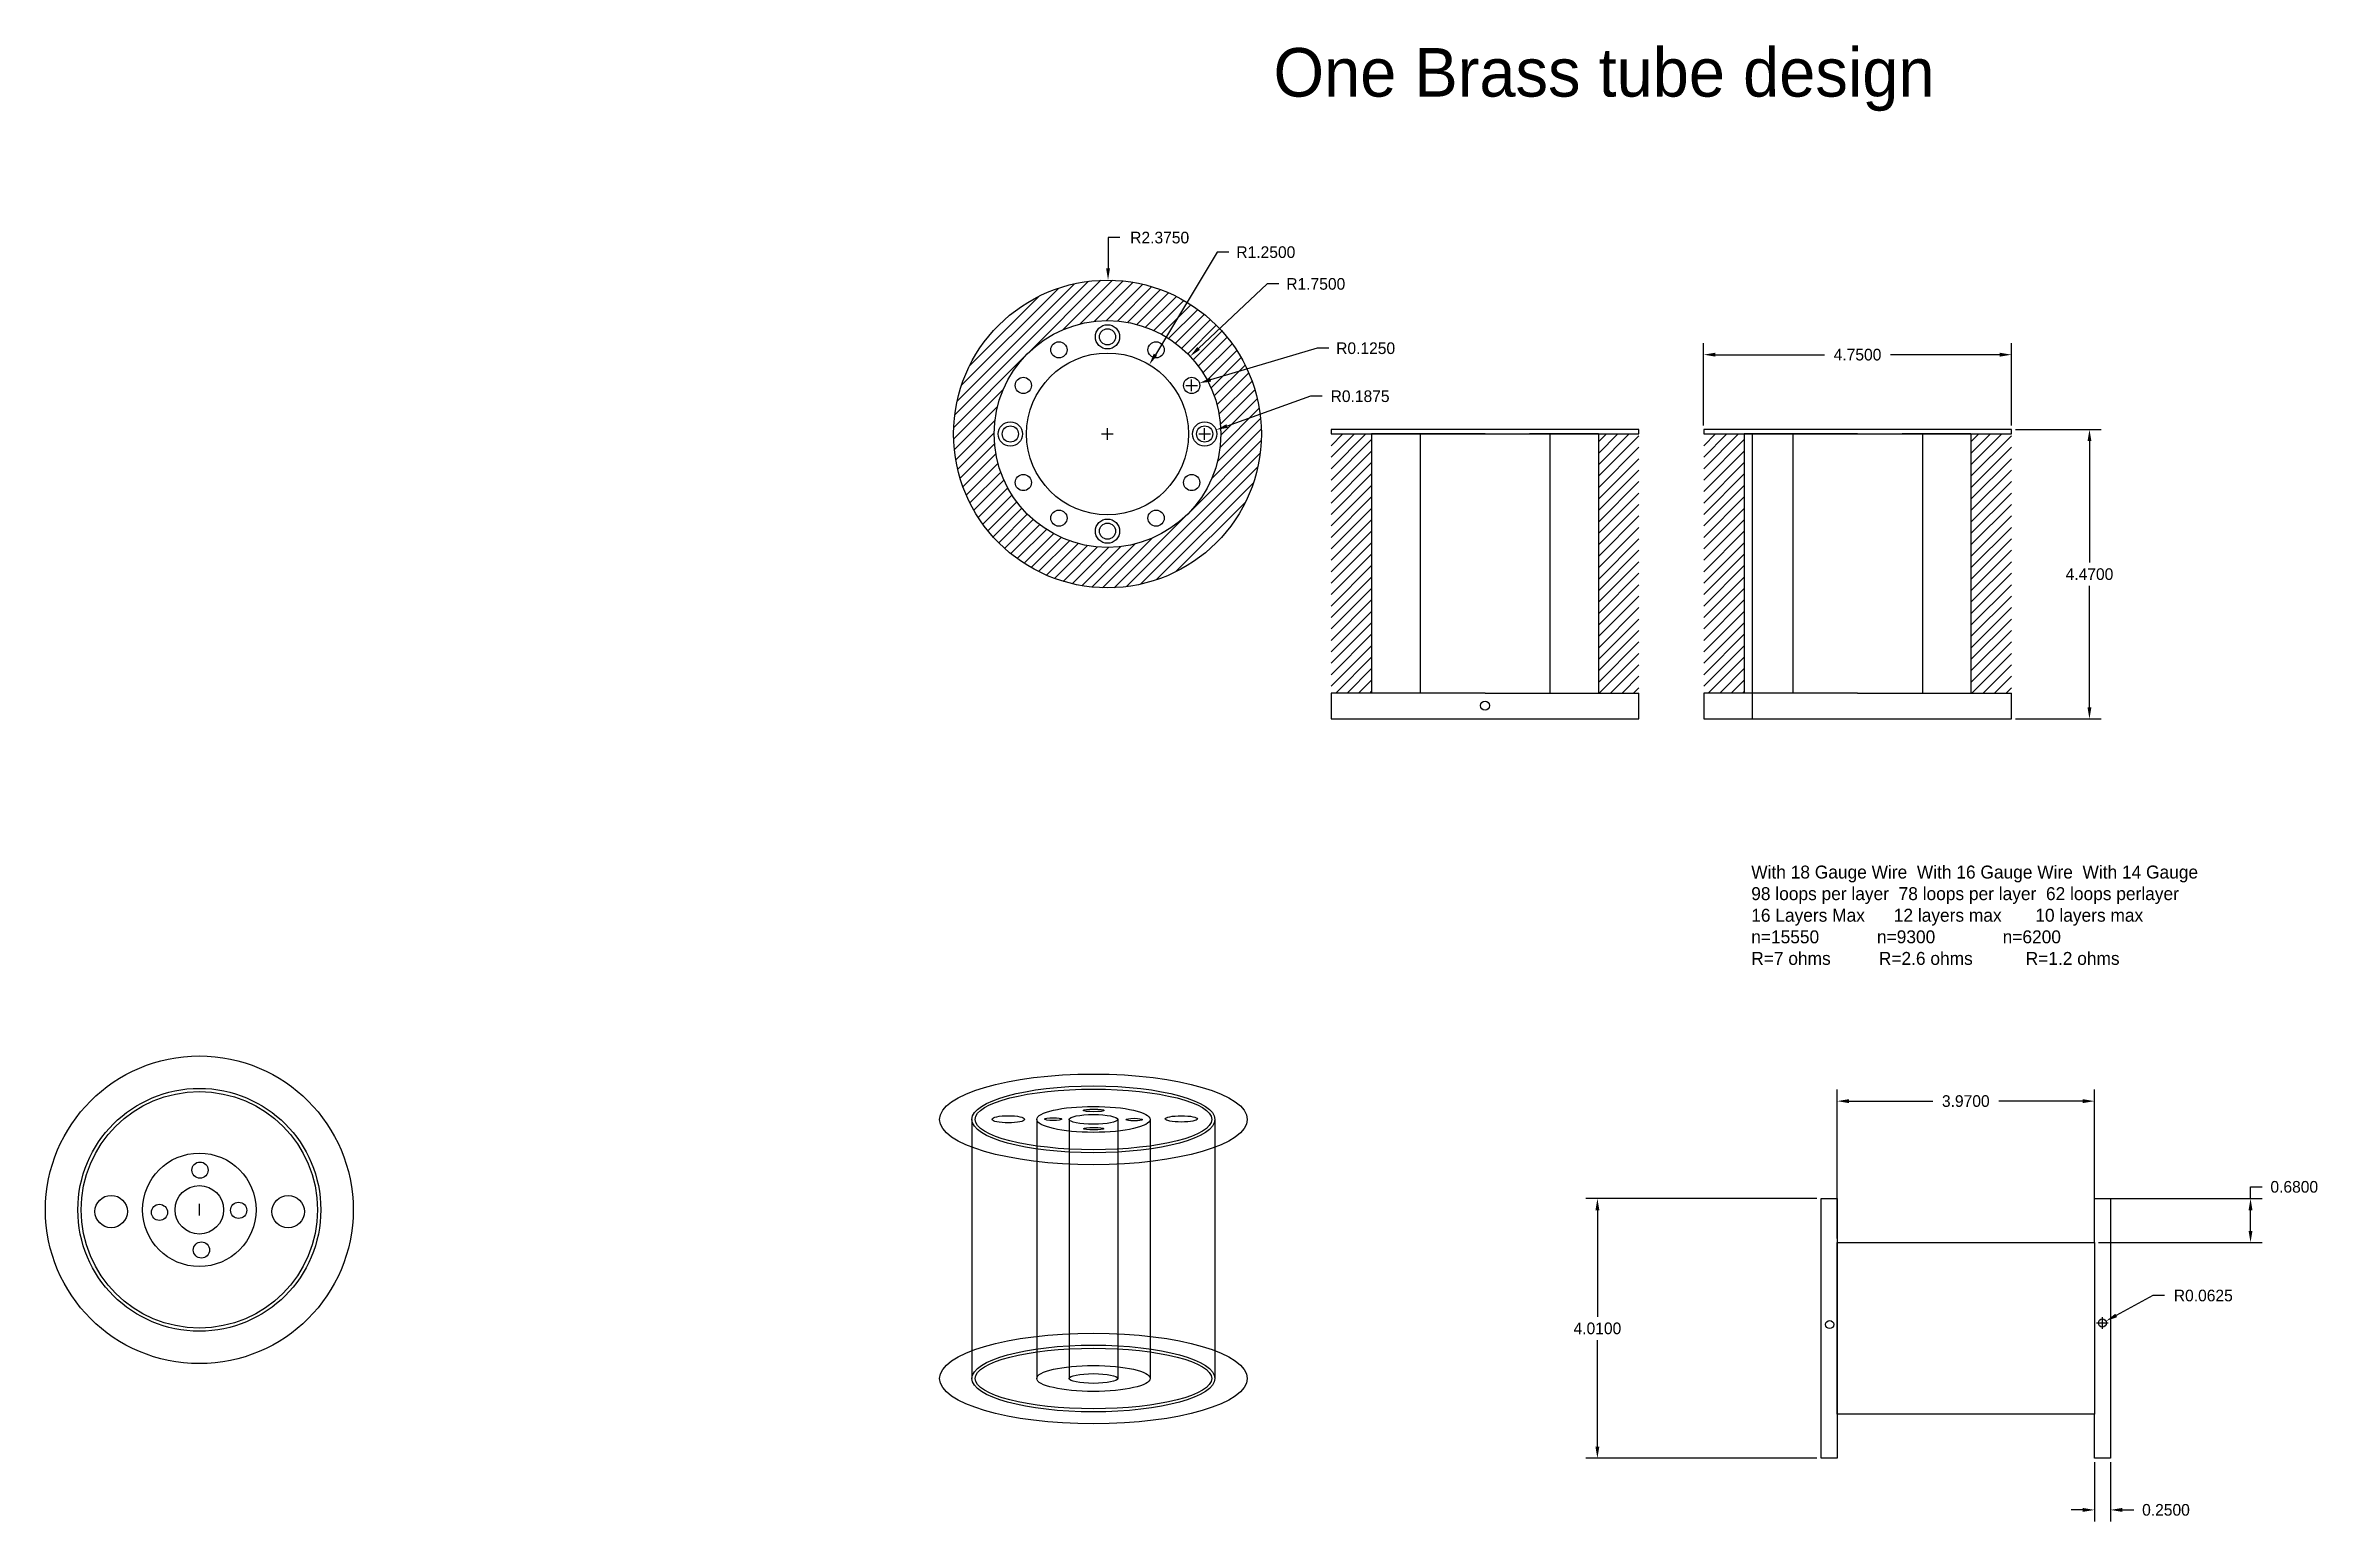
# Model space of a CAD drawing. Header units: inches. Extents: x 97.4 to 132.5, y 22.5 to 45.3.
import ezdxf

# ---------------------------------------------------------------- set-up
doc = ezdxf.new("R2010")
doc.units = ezdxf.units.IN
doc.header["$MEASUREMENT"] = 0
doc.dimstyles.get("Standard").update_dxf_attribs({"dimtxt": 0.18, "dimasz": 0.18, "dimexe": 0.18, "dimexo": 0.0625, "dimgap": 0.09, "dimtad": 0, "dimtih": 1, "dimtoh": 1, "dimdec": 4, "dimzin": 0, "dimdsep": 46, "dimtxsty": 'Standard', "dimcen": 0.09, "dimadec": 0, "dimazin": 0, "dimtfac": 1, "dimtdec": 4, "dimtofl": 0, "dimtmove": 0, "dimatfit": 3, "dimfxl": 1, "dimtolj": 1, "dimtzin": 0, "dimarcsym": 0})
pattern_1 = [(45, (114.25833, 39.29878), (-0.0883883, 0.0883883), [])]
pattern_2 = [(45, (120.00833, 39.29878), (-0.0883883, 0.0883883), [])]

# ---------------------------------------------------------------- blocks, each defined once
blk = doc.blocks.new('*D12')
at = {"color": 0, "lineweight": -2, "transparency": 16777216}
for p, q in [((125.069, 26.878), (125.069, 29.179)), ((129.039, 26.878), (129.039, 29.179)), ((125.249, 28.999), (126.544, 28.999)), ((128.859, 28.999), (127.564, 28.999))]:
    blk.add_line(p, q, dxfattribs=at)
at = {"color": 0, "transparency": 16777216}
for points in [[(125.249, 29.029), (125.249, 28.969), (125.069, 28.999)], [(128.859, 29.029), (128.859, 28.969), (129.039, 28.999)]]:
    blk.add_solid(points, dxfattribs=at)
at = {"layer": 'Defpoints', "color": 0, "transparency": 16777216}
for p in [(129.039, 28.999), (125.069, 26.815), (129.039, 26.815)]:
    blk.add_point(p, dxfattribs=at)
at = {"color": 0, "transparency": 16777216, "insert": (127.054, 28.999), "char_height": 0.18, "attachment_point": 5}
blk.add_mtext('\\A1;3.9700', dxfattribs=at)
blk = doc.blocks.new('*D13')
at = {"color": 0, "lineweight": -2, "transparency": 16777216}
for p, q in [((129.102, 27.495), (131.629, 27.495)), ((131.449, 27.495), (131.449, 27.675)), ((131.449, 27.675), (131.629, 27.675)), ((131.449, 26.995), (131.449, 27.315)), ((129.102, 26.815), (131.629, 26.815))]:
    blk.add_line(p, q, dxfattribs=at)
at = {"color": 0, "transparency": 16777216}
for points in [[(131.419, 27.315), (131.479, 27.315), (131.449, 27.495)], [(131.419, 26.995), (131.479, 26.995), (131.449, 26.815)]]:
    blk.add_solid(points, dxfattribs=at)
at = {"layer": 'Defpoints', "color": 0, "transparency": 16777216}
for p in [(129.039, 27.495), (131.449, 27.495), (129.039, 26.815)]:
    blk.add_point(p, dxfattribs=at)
at = {"color": 0, "transparency": 16777216, "insert": (132.124, 27.675), "char_height": 0.18, "attachment_point": 5}
blk.add_mtext('\\A1;0.6800', dxfattribs=at)
blk = doc.blocks.new('*D14')
at = {"color": 0, "lineweight": -2, "transparency": 16777216}
for p, q in [((129.039, 23.423), (129.039, 22.508)), ((129.289, 23.423), (129.289, 22.508)), ((128.859, 22.688), (128.679, 22.688)), ((129.469, 22.688), (129.649, 22.688))]:
    blk.add_line(p, q, dxfattribs=at)
at = {"color": 0, "transparency": 16777216}
for points in [[(128.859, 22.718), (128.859, 22.658), (129.039, 22.688)], [(129.469, 22.718), (129.469, 22.658), (129.289, 22.688)]]:
    blk.add_solid(points, dxfattribs=at)
at = {"layer": 'Defpoints', "color": 0, "transparency": 16777216}
for p in [(129.039, 23.485), (129.289, 23.485), (129.289, 22.688)]:
    blk.add_point(p, dxfattribs=at)
at = {"color": 0, "transparency": 16777216, "insert": (130.144, 22.688), "char_height": 0.18, "attachment_point": 5}
blk.add_mtext('\\A1;0.2500', dxfattribs=at)
blk = doc.blocks.new('*D15')
at = {"color": 0, "lineweight": -2, "transparency": 16777216}
for p, q in [((129.94, 25.997), (129.376, 25.69)), ((130.12, 25.997), (129.94, 25.997)), ((129.163, 25.484), (129.163, 25.664)), ((129.073, 25.574), (129.253, 25.574))]:
    blk.add_line(p, q, dxfattribs=at)
at = {"color": 0, "transparency": 16777216}
blk.add_solid([(129.362, 25.717), (129.39, 25.664), (129.218, 25.604)], dxfattribs=at)
at = {"layer": 'Defpoints', "color": 0, "transparency": 16777216}
for p in [(129.163, 25.574), (129.218, 25.604)]:
    blk.add_point(p, dxfattribs=at)
at = {"color": 0, "transparency": 16777216, "insert": (130.72, 25.997), "char_height": 0.18, "attachment_point": 5}
blk.add_mtext('\\A1;R0.0625', dxfattribs=at)
blk = doc.blocks.new('*D16')
at = {"color": 0, "lineweight": -2, "transparency": 16777216}
for p, q in [((124.757, 27.495), (121.188, 27.495)), ((121.368, 27.315), (121.368, 25.67)), ((121.368, 23.665), (121.368, 25.31)), ((124.757, 23.485), (121.188, 23.485))]:
    blk.add_line(p, q, dxfattribs=at)
at = {"color": 0, "transparency": 16777216}
for points in [[(121.338, 27.315), (121.398, 27.315), (121.368, 27.495)], [(121.338, 23.665), (121.398, 23.665), (121.368, 23.485)]]:
    blk.add_solid(points, dxfattribs=at)
at = {"layer": 'Defpoints', "color": 0, "transparency": 16777216}
for p in [(124.819, 27.495), (121.368, 23.485), (124.819, 23.485)]:
    blk.add_point(p, dxfattribs=at)
at = {"color": 0, "transparency": 16777216, "insert": (121.368, 25.49), "char_height": 0.18, "attachment_point": 5}
blk.add_mtext('\\A1;4.0100', dxfattribs=at)
blk = doc.blocks.new('*D27')
at = {"color": 0, "lineweight": -2, "transparency": 16777216}
for p, q in [((113.817, 42.33), (113.815, 41.854)), ((113.997, 42.33), (113.817, 42.33)), ((113.716, 39.299), (113.896, 39.299)), ((113.806, 39.209), (113.806, 39.389))]:
    blk.add_line(p, q, dxfattribs=at)
at = {"color": 0, "transparency": 16777216}
blk.add_solid([(113.785, 41.854), (113.845, 41.854), (113.815, 41.674)], dxfattribs=at)
at = {"layer": 'Defpoints', "color": 0, "transparency": 16777216}
for p in [(113.815, 41.674), (113.806, 39.299)]:
    blk.add_point(p, dxfattribs=at)
at = {"color": 0, "transparency": 16777216, "insert": (114.612, 42.33), "char_height": 0.18, "attachment_point": 5}
blk.add_mtext('\\A1;R2.3750', dxfattribs=at)
blk = doc.blocks.new('*D28')
at = {"color": 0, "lineweight": -2, "transparency": 16777216}
for p, q in [((116.271, 41.615), (115.213, 40.62)), ((116.451, 41.615), (116.271, 41.615)), ((113.716, 39.299), (113.896, 39.299)), ((113.806, 39.209), (113.806, 39.389))]:
    blk.add_line(p, q, dxfattribs=at)
at = {"color": 0, "transparency": 16777216}
blk.add_solid([(115.192, 40.642), (115.233, 40.599), (115.082, 40.497)], dxfattribs=at)
at = {"layer": 'Defpoints', "color": 0, "transparency": 16777216}
for p in [(115.082, 40.497), (113.806, 39.299)]:
    blk.add_point(p, dxfattribs=at)
at = {"color": 0, "transparency": 16777216, "insert": (117.021, 41.615), "char_height": 0.18, "attachment_point": 5}
blk.add_mtext('\\A1;R1.7500', dxfattribs=at)
blk = doc.blocks.new('*D29')
at = {"color": 0, "lineweight": -2, "transparency": 16777216}
for p, q in [((123.008, 39.431), (123.008, 40.703)), ((127.758, 39.431), (127.758, 40.703)), ((123.188, 40.523), (124.873, 40.523)), ((127.578, 40.523), (125.893, 40.523))]:
    blk.add_line(p, q, dxfattribs=at)
at = {"color": 0, "transparency": 16777216}
for points in [[(123.188, 40.553), (123.188, 40.493), (123.008, 40.523)], [(127.578, 40.553), (127.578, 40.493), (127.758, 40.523)]]:
    blk.add_solid(points, dxfattribs=at)
at = {"layer": 'Defpoints', "color": 0, "transparency": 16777216}
for p in [(127.758, 40.523), (123.008, 39.369), (127.758, 39.369)]:
    blk.add_point(p, dxfattribs=at)
at = {"color": 0, "transparency": 16777216, "insert": (125.383, 40.523), "char_height": 0.18, "attachment_point": 5}
blk.add_mtext('\\A1;4.7500', dxfattribs=at)
blk = doc.blocks.new('*D30')
at = {"color": 0, "lineweight": -2, "transparency": 16777216}
for p, q in [((127.821, 39.369), (129.143, 39.369)), ((128.963, 39.189), (128.963, 37.314)), ((128.963, 35.079), (128.963, 36.954)), ((127.821, 34.899), (129.143, 34.899))]:
    blk.add_line(p, q, dxfattribs=at)
at = {"color": 0, "transparency": 16777216}
for points in [[(128.933, 39.189), (128.993, 39.189), (128.963, 39.369)], [(128.933, 35.079), (128.993, 35.079), (128.963, 34.899)]]:
    blk.add_solid(points, dxfattribs=at)
at = {"layer": 'Defpoints', "color": 0, "transparency": 16777216}
for p in [(127.758, 39.369), (127.758, 34.899), (128.963, 34.899)]:
    blk.add_point(p, dxfattribs=at)
at = {"color": 0, "transparency": 16777216, "insert": (128.963, 37.134), "char_height": 0.18, "attachment_point": 5}
blk.add_mtext('\\A1;4.4700', dxfattribs=at)
blk = doc.blocks.new('*D31')
at = {"color": 0, "lineweight": -2, "transparency": 16777216}
for p, q in [((115.5, 42.105), (114.545, 40.523)), ((115.68, 42.105), (115.5, 42.105)), ((113.716, 39.299), (113.896, 39.299)), ((113.806, 39.209), (113.806, 39.389))]:
    blk.add_line(p, q, dxfattribs=at)
at = {"color": 0, "transparency": 16777216}
blk.add_solid([(114.52, 40.539), (114.571, 40.508), (114.452, 40.369)], dxfattribs=at)
at = {"layer": 'Defpoints', "color": 0, "transparency": 16777216}
for p in [(114.452, 40.369), (113.806, 39.299)]:
    blk.add_point(p, dxfattribs=at)
at = {"color": 0, "transparency": 16777216, "insert": (116.25, 42.105), "char_height": 0.18, "attachment_point": 5}
blk.add_mtext('\\A1;R1.2500', dxfattribs=at)
blk = doc.blocks.new('*D32')
at = {"color": 0, "lineweight": -2, "transparency": 16777216}
for p, q in [((117.041, 40.622), (115.398, 40.135)), ((117.221, 40.622), (117.041, 40.622)), ((115.015, 40.049), (115.195, 40.049)), ((115.105, 39.959), (115.105, 40.139))]:
    blk.add_line(p, q, dxfattribs=at)
at = {"color": 0, "transparency": 16777216}
blk.add_solid([(115.389, 40.164), (115.406, 40.107), (115.225, 40.084)], dxfattribs=at)
at = {"layer": 'Defpoints', "color": 0, "transparency": 16777216}
for p in [(115.105, 40.049), (115.225, 40.084)]:
    blk.add_point(p, dxfattribs=at)
at = {"color": 0, "transparency": 16777216, "insert": (117.791, 40.622), "char_height": 0.18, "attachment_point": 5}
blk.add_mtext('\\A1;R0.1250', dxfattribs=at)
blk = doc.blocks.new('*D33')
at = {"color": 0, "lineweight": -2, "transparency": 16777216}
for p, q in [((116.94, 39.881), (115.653, 39.422)), ((117.12, 39.881), (116.94, 39.881)), ((115.216, 39.299), (115.396, 39.299)), ((115.306, 39.209), (115.306, 39.389))]:
    blk.add_line(p, q, dxfattribs=at)
at = {"color": 0, "transparency": 16777216}
blk.add_solid([(115.642, 39.45), (115.663, 39.394), (115.483, 39.362)], dxfattribs=at)
at = {"layer": 'Defpoints', "color": 0, "transparency": 16777216}
for p in [(115.306, 39.299), (115.483, 39.362)]:
    blk.add_point(p, dxfattribs=at)
at = {"color": 0, "transparency": 16777216, "insert": (117.705, 39.881), "char_height": 0.18, "attachment_point": 5}
blk.add_mtext('\\A1;R0.1875', dxfattribs=at)

msp = doc.modelspace()

# ---------------------------------------------------------------- hatches: boundary and pattern name
h = msp.add_hatch()
h.set_pattern_fill('ANSI31', color=256)
h.set_pattern_definition([(45, (113.80638, 39.29878), (-0.0883883, 0.0883883), [])])
h.paths.add_polyline_path([(111.43138, 39.29878, 1), (116.18138, 39.29878, 1)])
h.paths.add_polyline_path([(115.55638, 39.29878, -1), (112.05638, 39.29878, -1)], flags=16)
h.paths.add_polyline_path([(115.05638, 39.29878, -1), (112.55638, 39.29878, -1)], flags=0)
h = msp.add_hatch()
h.set_pattern_fill('ANSI31', color=256)
h.set_pattern_definition(pattern_1)
h.paths.add_polyline_path([(117.88333, 39.29878), (117.25833, 39.29878), (117.25833, 35.29878), (117.88333, 35.29878)])
h = msp.add_hatch()
h.set_pattern_fill('ANSI31', color=256)
h.set_pattern_definition(pattern_1)
h.paths.add_polyline_path([(122.00833, 39.29878), (121.38333, 39.29878), (121.38333, 35.29878), (122.00833, 35.29878)])
h = msp.add_hatch()
h.set_pattern_fill('ANSI31', color=256)
h.set_pattern_definition(pattern_2)
h.paths.add_polyline_path([(123.63333, 39.29878), (123.00833, 39.29878), (123.00833, 35.29878), (123.63333, 35.29878)])
h = msp.add_hatch()
h.set_pattern_fill('ANSI31', color=256)
h.set_pattern_definition(pattern_2)
h.paths.add_polyline_path([(127.75833, 39.29878), (127.13333, 39.29878), (127.13333, 35.29878), (127.75833, 35.29878)])

# ---------------------------------------------------------------- linework, layer by layer
for p, q in [((122.00833, 39.36878), (117.25833, 39.36878)), ((117.25833, 39.36878), (117.25833, 39.29878)), ((117.25833, 39.29878), (122.00833, 39.29878)), ((117.25833, 39.29878), (119.63333, 39.29878)), ((119.63333, 39.29878), (117.88333, 39.29878)), ((117.88333, 39.29878), (117.88333, 35.29878)), ((117.88333, 39.29878), (118.94583, 39.29878)), ((117.88333, 39.29878), (118.00833, 39.29878)), ((119.63333, 39.29878), (118.63333, 39.29878)), ((118.63333, 39.29878), (118.63333, 35.29878)), ((118.94583, 39.29878), (118.69583, 39.29878)), ((119.63333, 39.29878), (121.38333, 39.29878)), ((119.63333, 39.29878), (120.63333, 39.29878)), ((121.38333, 39.29878), (120.32083, 39.29878)), ((120.63333, 39.29878), (120.63333, 35.29878)), ((120.63333, 39.29878), (120.75833, 39.29878)), ((121.38333, 39.29878), (121.38333, 35.29878)), ((122.00833, 39.29878), (122.00833, 39.36878)), ((127.75833, 39.36878), (123.00833, 39.36878)), ((123.00833, 39.36878), (123.00833, 39.29878)), ((123.00833, 39.29878), (127.75833, 39.29878)), ((123.00833, 39.29878), (125.38333, 39.29878)), ((125.38333, 39.29878), (123.63333, 39.29878)), ((123.63333, 39.29878), (123.63333, 35.29878)), ((123.63333, 39.29878), (124.69583, 39.29878)), ((123.63333, 39.29878), (123.75833, 39.29878)), ((123.75833, 39.29878), (123.75833, 34.89878)), ((125.38333, 39.29878), (124.38333, 39.29878)), ((124.38333, 39.29878), (124.38333, 35.29878)), ((124.69583, 39.29878), (124.44583, 39.29878)), ((125.38333, 39.29878), (127.13333, 39.29878)), ((125.38333, 39.29878), (126.38333, 39.29878)), ((127.13333, 39.29878), (126.07083, 39.29878)), ((126.38333, 39.29878), (126.38333, 35.29878)), ((126.38333, 39.29878), (126.50833, 39.29878)), ((127.13333, 39.29878), (127.13333, 35.29878)), ((127.75833, 39.29878), (127.75833, 39.36878)), ((119.63333, 35.29878), (117.25833, 35.29878)), ((117.25833, 35.29878), (117.25833, 34.89878)), ((119.63333, 35.29878), (122.00833, 35.29878)), ((122.00833, 34.89878), (122.00833, 35.29878)), ((125.38333, 35.29878), (123.00833, 35.29878)), ((123.00833, 35.29878), (123.00833, 34.89878)), ((125.38333, 35.29878), (127.75833, 35.29878)), ((127.75833, 34.89878), (127.75833, 35.29878)), ((117.25833, 34.89878), (122.00833, 34.89878)), ((118.00833, 34.89878), (118.50833, 34.89878)), ((123.00833, 34.89878), (127.75833, 34.89878)), ((111.7144, 28.71706), (111.7144, 28.71706)), ((111.7144, 28.71706), (111.7144, 24.71706)), ((112.7144, 28.71706), (112.7144, 24.71706)), ((113.2144, 28.71706), (113.2144, 28.71706)), ((113.2144, 28.71706), (113.2144, 24.71706)), ((113.9644, 28.71706), (113.9644, 24.71706)), ((114.4644, 28.71706), (114.4644, 24.71706)), ((115.4644, 28.71706), (115.4644, 24.71706)), ((99.78899, 27.23114), (99.78899, 27.41114)), ((124.81928, 27.49508), (125.06928, 27.49508)), ((124.81928, 23.48508), (124.81928, 27.49508)), ((125.06928, 27.49508), (125.06928, 23.48508)), ((125.06928, 27.49508), (125.06928, 26.81508)), ((129.03928, 26.81508), (129.03928, 27.49508)), ((129.03928, 27.49508), (129.28928, 27.49508)), ((129.28928, 27.49508), (129.28928, 23.48508)), ((125.06928, 26.81508), (129.03928, 26.81508)), ((125.06928, 24.16508), (125.06928, 26.81508)), ((125.06928, 26.81508), (129.03928, 26.81508)), ((129.03928, 26.81508), (129.03928, 24.16508)), ((129.03928, 24.16508), (125.06928, 24.16508)), ((129.03928, 23.48508), (129.03928, 24.16508)), ((125.06928, 23.48508), (124.81928, 23.48508)), ((129.28928, 23.48508), (129.03928, 23.48508))]:
    msp.add_line(p, q)
for centre, radius in [((113.80638, 39.29878), 2.375), ((113.80638, 39.29878), 1.75), ((113.05638, 40.59782), 0.125), ((113.80638, 40.79878), 0.1875), ((113.80638, 40.79878), 0.125), ((114.55638, 40.59782), 0.125), ((113.80638, 39.29878), 1.25), ((112.50734, 40.04878), 0.125), ((115.10542, 40.04878), 0.125), ((112.30638, 39.29878), 0.1875), ((112.30638, 39.29878), 0.125), ((115.30638, 39.29878), 0.1875), ((115.30638, 39.29878), 0.125), ((112.50734, 38.54878), 0.125), ((115.10542, 38.54878), 0.125), ((113.05638, 37.99974), 0.125), ((113.80638, 37.79878), 0.1875), ((113.80638, 37.79878), 0.125), ((114.55638, 37.99974), 0.125), ((119.63333, 35.10456), 0.069), ((99.78899, 27.32114), 2.375), ((99.78899, 27.32114), 1.875), ((99.78899, 27.32114), 1.825), ((99.78899, 27.32114), 0.875), ((99.79954, 27.93423), 0.125), ((98.42803, 27.29465), 0.25), ((99.17358, 27.28151), 0.125), ((99.78899, 27.32114), 0.375), ((100.39535, 27.3134), 0.125), ((101.15994, 27.29287), 0.25), ((99.821, 26.70058), 0.125), ((124.95309, 25.54982), 0.0625), ((129.16281, 25.57443), 0.0625)]:
    msp.add_circle(centre, radius)
for centre, major_axis, ratio in [((113.5894, 28.71706), (-2.375, 0), 0.29473684), ((113.5894, 28.71706), (-1.875, 0), 0.27533051), ((113.5894, 28.71706), (-1.825, 0), 0.25633632), ((112.27586, 28.71842), (-0.25, 0), 0.22464051), ((113.5894, 28.71706), (-0.875, 0), 0.22876925), ((113.5894, 28.71706), (-0.375, 0), 0.19991945), ((113.59473, 28.85592), (-0.16158, 0), 0.12586534), ((114.94662, 28.72492), (-0.25, 0), 0.19225786), ((112.96622, 28.72119), (-0.13359, 0), 0.15223798), ((113.59473, 28.57374), (-0.15649, 0), 0.11371457), ((114.21814, 28.71356), (-0.12596, 0), 0.16146451), ((113.5894, 24.71706), (-2.375, 0), 0.29473684), ((113.5894, 24.71706), (-1.875, 0), 0.27533051), ((113.5894, 24.71706), (-1.825, 0), 0.25633632), ((113.5894, 24.71706), (-0.875, 0), 0.22876925), ((113.5894, 24.71706), (-0.375, 0), 0.19991945)]:
    msp.add_ellipse(centre, major_axis=major_axis, ratio=ratio)

# ---------------------------------------------------------------- texts
at = {"insert": (116.36925, 45.2573), "char_height": 0.75, "attachment_point": 1}
msp.add_mtext_dynamic_manual_height_columns('One Brass tube design', width=15.4433055, gutter_width=1, heights=[2.45229], dxfattribs=at)
at = {"insert": (123.74257, 32.63581), "char_height": 0.2, "width": 10.7450275, "attachment_point": 1}
msp.add_mtext('With 18 Gauge Wire  With 16 Gauge Wire  With 14 Gauge\\P98 loops per layer  78 loops per layer  62 loops perlayer\\P16 Layers Max      12 layers max       10 layers max\\Pn=15550            n=9300              n=6200\\PR=7 ohms          R=2.6 ohms           R=1.2 ohms', dxfattribs=at)

# ---------------------------------------------------------------- dimensions: what is measured, and where the dimension line sits
for center, mpoint, picture, middle in [((113.80638, 39.29878), (113.81464, 41.67377), '*D27', (114.61192, 42.33028)), ((113.80638, 39.29878), (114.45225, 40.36899), '*D31', (116.24968, 42.10459)), ((113.80638, 39.29878), (115.08166, 40.49718), '*D28', (117.02104, 41.61486)), ((115.10542, 40.04878), (115.22527, 40.08426), '*D32', (117.79114, 40.62178)), ((115.30638, 39.29878), (115.48299, 39.36173), '*D33', (117.70471, 39.88096)), ((129.16281, 25.57443), (129.21773, 25.60426), '*D15', (130.7202, 25.99664))]:
    dim = msp.add_radius_dim(center=center, mpoint=mpoint, dimstyle='Standard')
    dim.commit()
    dim.dimension.update_dxf_attribs({"geometry": picture, "text_midpoint": middle, "dimtype": 164})
for base, p1, p2, picture, middle in [((127.75833, 40.5228), (123.00833, 39.36878), (127.75833, 39.36878), '*D29', (125.38333, 40.5228)), ((129.03928, 28.9993), (125.06928, 26.81508), (129.03928, 26.81508), '*D12', (127.05428, 28.9993)), ((129.28928, 22.68842), (129.03928, 23.48508), (129.28928, 23.48508), '*D14', (130.14428, 22.68842))]:
    dim = msp.add_linear_dim(base=base, p1=p1, p2=p2, dimstyle='Standard')
    dim.commit()
    dim.dimension.update_dxf_attribs({"geometry": picture, "text_midpoint": middle})
for base, p1, p2, picture, middle in [((128.96284, 34.89878), (127.75833, 39.36878), (127.75833, 34.89878), '*D30', (128.96284, 37.13378)), ((131.44884, 27.49508), (129.03928, 26.81508), (129.03928, 27.49508), '*D13', (132.12384, 27.67508)), ((121.36782, 23.48508), (124.81928, 27.49508), (124.81928, 23.48508), '*D16', (121.36782, 25.49008))]:
    dim = msp.add_linear_dim(base=base, p1=p1, p2=p2, angle=90, dimstyle='Standard')
    dim.commit()
    dim.dimension.update_dxf_attribs({"geometry": picture, "text_midpoint": middle})

doc.saveas('drawing.dxf')
